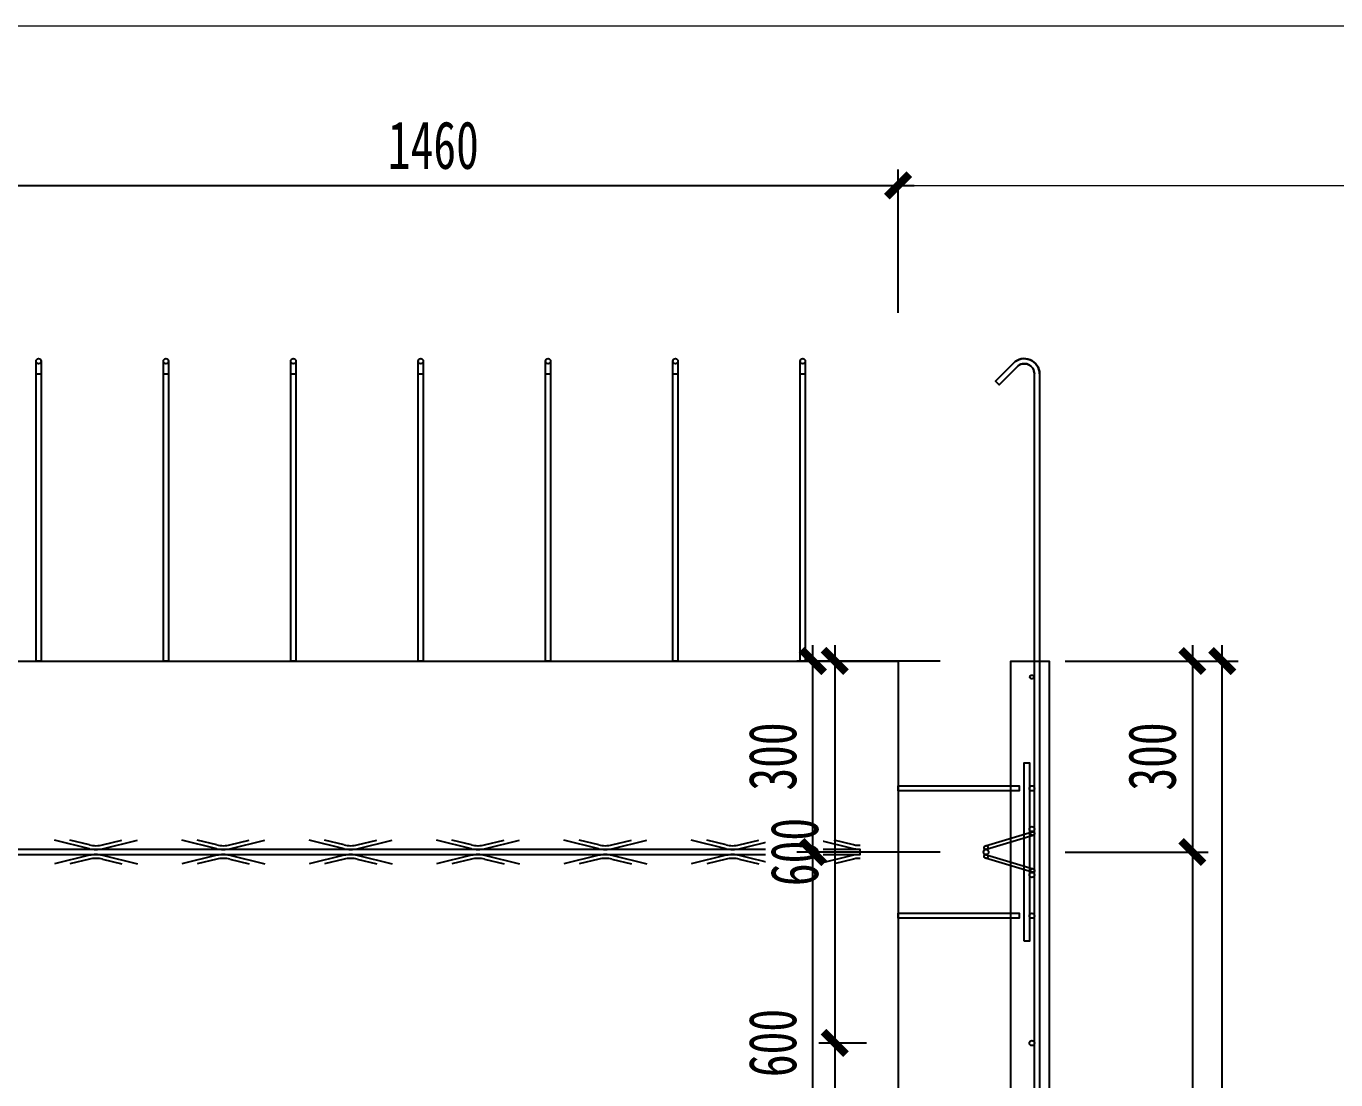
# Model space of a CAD drawing. Extents: x -524 to 129100, y -10500 to 1.
# Drawn here: x 120573 to 122630, y -1655 to 0 of the extents above; entities that cross this region are included whole.
import ezdxf

# ---------------------------------------------------------------- set-up
doc = ezdxf.new("R2010")
doc.units = 0
doc.header["$LTSCALE"] = 250
doc.linetypes.add('BeePC_CENTER', pattern=[2, 1.25, -0.25, 0.25, -0.25])
doc.layers.get('0').update_dxf_attribs({"linetype": 'CONTINUOUS'})
doc.layers.get('Defpoints').update_dxf_attribs({"linetype": 'CONTINUOUS'})
for name, color, linetype in [('BeePC-CCBZ', 110, 'CONTINUOUS'), ('BeePC-GJ-LEVEL', 141, 'CONTINUOUS'), ('BeePC-GJ-Truss', 185, 'CONTINUOUS'), ('BeePC-TONG-ZT', 50, 'CONTINUOUS')]:
    doc.layers.add(name, color=color, linetype=linetype)
doc.layers.add('G-ANNO-TTLB', color=7, linetype='CONTINUOUS', lineweight=9)
doc.layers.add('G-ANNO-TTLB-THIN', color=7, linetype='CONTINUOUS', lineweight=9)
doc.styles.add('BeePC_Dim', font='simfang.ttf', dxfattribs={"width": 0.7})
doc.dimstyles.new('BeePC_DIM_25_25', dxfattribs={"dimtxt": 75, "dimasz": 25, "dimexe": 25, "dimexo": 0, "dimgap": 25, "dimtad": 1, "dimdec": 0, "dimzin": 0, "dimdsep": 46, "dimtxsty": 'BeePC_Dim', "dimblk": 'ARCHTICK', "dimcen": 0, "dimdle": 25, "dimclrt": 7, "dimadec": 0, "dimazin": 0, "dimtfac": 1, "dimtdec": 0, "dimtix": 1, "dimtmove": 2, "dimatfit": 3, "dimfxl": 250, "dimfxlon": 1, "dimtfill": 1, "dimtolj": 1, "dimtzin": 0, "dimarcsym": 0})

# ---------------------------------------------------------------- blocks, each defined once
blk = doc.blocks.new('A2-嗡嗡 - A2_嗡嗡-493291-DB1详图')
at = {"layer": 'G-ANNO-TTLB'}
blk.add_line((27.5, -113), (586.5, -113), dxfattribs=at)
at = {"layer": 'G-ANNO-TTLB-THIN'}
blk.add_line((596.5, -103), (2.5, -103), dxfattribs=at)
blk = doc.blocks.new('_ArchTick')
at = {"color": 0, "linetype": 'ByBlock', "const_width": 0.5}
blk.add_lwpolyline([(-0.707, -0.707), (0.707, 0.707)], dxfattribs=at)
blk = doc.blocks.new('*D230')
at = {"layer": 'BeePC-CCBZ', "color": 0, "lineweight": -2, "transparency": 16777216}
for p, q in [((120482.6, -450.1), (120482.6, -225.1)), ((121942.4, -450.1), (121942.4, -225.1)), ((120457.6, -250.1), (121967.4, -250.1))]:
    blk.add_line(p, q, dxfattribs=at)
at = {"layer": 'Defpoints', "color": 0, "transparency": 16777216}
for p in [(121942.4, -250.1), (121942.4, -2197.1), (120482.6, -3097.1)]:
    blk.add_point(p, dxfattribs=at)
at = {"layer": 'BeePC-CCBZ', "color": 0, "lineweight": -2, "transparency": 16777216, "xscale": 25, "yscale": 25, "zscale": 25, "rotation": 180}
blk.add_blockref('_ArchTick', (120482.6, -250.1), dxfattribs=at)
at = {"layer": 'BeePC-CCBZ', "color": 0, "lineweight": -2, "transparency": 16777216, "xscale": 25, "yscale": 25, "zscale": 25}
blk.add_blockref('_ArchTick', (121942.4, -250.1), dxfattribs=at)
at = {"layer": 'BeePC-CCBZ', "color": 7, "linetype": 'BeePC_CENTER', "transparency": 16777216, "insert": (121212.5, -187.2), "char_height": 75, "attachment_point": 5, "style": 'BeePC_Dim', "bg_fill": 3, "box_fill_scale": 1.1, "bg_fill_color": 256, "bg_fill_true_color": 13158600, "bg_fill_transparency": 0}
blk.add_mtext('\\A1;1460', dxfattribs=at)
blk = doc.blocks.new('*D232')
at = {"layer": 'BeePC-CCBZ', "color": 0, "lineweight": -2, "transparency": 16777216}
for p, q in [((121842.8, -972.1), (121842.8, -1622.1)), ((121792.8, -997.1), (121867.8, -997.1)), ((121892.8, -1597.1), (121817.8, -1597.1))]:
    blk.add_line(p, q, dxfattribs=at)
at = {"layer": 'Defpoints', "color": 0, "transparency": 16777216}
for p in [(118182.6, -997.1), (121842.8, -1597.1), (122332.8, -1597.1)]:
    blk.add_point(p, dxfattribs=at)
at = {"layer": 'BeePC-CCBZ', "color": 0, "lineweight": -2, "transparency": 16777216, "xscale": 25, "yscale": 25, "zscale": 25}
for p, rotation in [((121842.8, -997.1), 90), ((121842.8, -1597.1), 270)]:
    blk.add_blockref('_ArchTick', p, dxfattribs=dict(at, rotation=rotation))
at = {"layer": 'BeePC-CCBZ', "color": 7, "linetype": 'BeePC_CENTER', "transparency": 16777216, "insert": (121779.9, -1297.1), "char_height": 75, "attachment_point": 5, "rotation": 90, "style": 'BeePC_Dim', "bg_fill": 3, "box_fill_scale": 1.1, "bg_fill_color": 256, "bg_fill_true_color": 13158600, "bg_fill_transparency": 0}
blk.add_mtext('\\A1;600', dxfattribs=at)
blk = doc.blocks.new('*D233')
at = {"layer": 'BeePC-CCBZ', "color": 0, "lineweight": -2, "transparency": 16777216}
for p, q in [((121842.8, -1572.1), (121842.8, -2402.1)), ((121892.8, -1597.1), (121817.8, -1597.1)), ((121892.8, -2377.1), (121817.8, -2377.1))]:
    blk.add_line(p, q, dxfattribs=at)
at = {"layer": 'Defpoints', "color": 0, "transparency": 16777216}
for p in [(122332.8, -1597.1), (121842.8, -2377.1), (122332.8, -2377.1)]:
    blk.add_point(p, dxfattribs=at)
at = {"layer": 'BeePC-CCBZ', "color": 0, "lineweight": -2, "transparency": 16777216, "xscale": 25, "yscale": 25, "zscale": 25}
for p, rotation in [((121842.8, -1597.1), 90), ((121842.8, -2377.1), 270)]:
    blk.add_blockref('_ArchTick', p, dxfattribs=dict(at, rotation=rotation))
at = {"layer": 'BeePC-CCBZ', "color": 7, "linetype": 'BeePC_CENTER', "transparency": 16777216, "insert": (121779.9, -1987.1), "char_height": 75, "attachment_point": 5, "rotation": 90, "style": 'BeePC_Dim', "bg_fill": 3, "box_fill_scale": 1.1, "bg_fill_color": 256, "bg_fill_true_color": 13158600, "bg_fill_transparency": 0}
blk.add_mtext('\\A1;780', dxfattribs=at)
blk = doc.blocks.new('*D240')
at = {"layer": 'BeePC-CCBZ', "color": 0, "lineweight": -2, "transparency": 16777216}
for p, q in [((122404.4, -972.1), (122404.4, -1322.1)), ((122204.4, -997.1), (122429.4, -997.1)), ((122204.4, -1297.1), (122429.4, -1297.1))]:
    blk.add_line(p, q, dxfattribs=at)
at = {"layer": 'Defpoints', "color": 0, "transparency": 16777216}
for p in [(118182.6, -997.1), (115882.6, -1297.1), (122404.4, -1297.1)]:
    blk.add_point(p, dxfattribs=at)
at = {"layer": 'BeePC-CCBZ', "color": 0, "lineweight": -2, "transparency": 16777216, "xscale": 25, "yscale": 25, "zscale": 25}
for p, rotation in [((122404.4, -997.1), 90), ((122404.4, -1297.1), 270)]:
    blk.add_blockref('_ArchTick', p, dxfattribs=dict(at, rotation=rotation))
at = {"layer": 'BeePC-CCBZ', "color": 7, "linetype": 'BeePC_CENTER', "transparency": 16777216, "insert": (122341.5, -1147.1), "char_height": 75, "attachment_point": 5, "rotation": 90, "style": 'BeePC_Dim', "bg_fill": 3, "box_fill_scale": 1.1, "bg_fill_color": 256, "bg_fill_true_color": 13158600, "bg_fill_transparency": 0}
blk.add_mtext('\\A1;300', dxfattribs=at)
blk = doc.blocks.new('*D241')
at = {"layer": 'BeePC-CCBZ', "color": 0, "lineweight": -2, "transparency": 16777216}
for p, q in [((122404.4, -1272.1), (122404.4, -3122.1)), ((122204.4, -1297.1), (122429.4, -1297.1)), ((122204.4, -3097.1), (122429.4, -3097.1))]:
    blk.add_line(p, q, dxfattribs=at)
at = {"layer": 'Defpoints', "color": 0, "transparency": 16777216}
for p in [(115882.6, -1297.1), (115882.6, -3097.1), (122404.4, -3097.1)]:
    blk.add_point(p, dxfattribs=at)
at = {"layer": 'BeePC-CCBZ', "color": 0, "lineweight": -2, "transparency": 16777216, "xscale": 25, "yscale": 25, "zscale": 25}
for p, rotation in [((122404.4, -1297.1), 90), ((122404.4, -3097.1), 270)]:
    blk.add_blockref('_ArchTick', p, dxfattribs=dict(at, rotation=rotation))
at = {"layer": 'BeePC-CCBZ', "color": 7, "linetype": 'BeePC_CENTER', "transparency": 16777216, "insert": (122341.5, -2197.1), "char_height": 75, "attachment_point": 5, "rotation": 90, "style": 'BeePC_Dim', "bg_fill": 3, "box_fill_scale": 1.1, "bg_fill_color": 256, "bg_fill_true_color": 13158600, "bg_fill_transparency": 0}
blk.add_mtext('\\A1;1800', dxfattribs=at)
blk = doc.blocks.new('*D250')
at = {"layer": 'BeePC-CCBZ', "color": 0, "lineweight": -2, "transparency": 16777216}
for p, q in [((121808.4, -1922.1), (121808.4, -1272.1)), ((122008.4, -1297.1), (121783.4, -1297.1)), ((122008.4, -1897.1), (121783.4, -1897.1))]:
    blk.add_line(p, q, dxfattribs=at)
at = {"layer": 'Defpoints', "color": 0, "transparency": 16777216}
for p in [(121808.4, -1297.1), (122080.4, -1297.1), (122080.4, -1897.1)]:
    blk.add_point(p, dxfattribs=at)
at = {"layer": 'BeePC-CCBZ', "color": 0, "lineweight": -2, "transparency": 16777216, "xscale": 25, "yscale": 25, "zscale": 25}
for p, rotation in [((121808.4, -1297.1), 90), ((121808.4, -1897.1), 270)]:
    blk.add_blockref('_ArchTick', p, dxfattribs=dict(at, rotation=rotation))
at = {"layer": 'BeePC-CCBZ', "color": 7, "linetype": 'BeePC_CENTER', "transparency": 16777216, "insert": (121745.5, -1597.1), "char_height": 75, "attachment_point": 5, "rotation": 90, "style": 'BeePC_Dim', "bg_fill": 3, "box_fill_scale": 1.1, "bg_fill_color": 256, "bg_fill_true_color": 13158600, "bg_fill_transparency": 0}
blk.add_mtext('\\A1;600', dxfattribs=at)
blk = doc.blocks.new('*D251')
at = {"layer": 'BeePC-CCBZ', "color": 0, "lineweight": -2, "transparency": 16777216}
for p, q in [((121808.4, -1322.1), (121808.4, -972.1)), ((122008.4, -997.1), (121783.4, -997.1)), ((122008.4, -1297.1), (121783.4, -1297.1))]:
    blk.add_line(p, q, dxfattribs=at)
at = {"layer": 'Defpoints', "color": 0, "transparency": 16777216}
for p in [(121808.4, -997.1), (122149.4, -997.1), (122080.4, -1297.1)]:
    blk.add_point(p, dxfattribs=at)
at = {"layer": 'BeePC-CCBZ', "color": 0, "lineweight": -2, "transparency": 16777216, "xscale": 25, "yscale": 25, "zscale": 25}
for p, rotation in [((121808.4, -997.1), 90), ((121808.4, -1297.1), 270)]:
    blk.add_blockref('_ArchTick', p, dxfattribs=dict(at, rotation=rotation))
at = {"layer": 'BeePC-CCBZ', "color": 7, "linetype": 'BeePC_CENTER', "transparency": 16777216, "insert": (121745.5, -1147.1), "char_height": 75, "attachment_point": 5, "rotation": 90, "style": 'BeePC_Dim', "bg_fill": 3, "box_fill_scale": 1.1, "bg_fill_color": 256, "bg_fill_true_color": 13158600, "bg_fill_transparency": 0}
blk.add_mtext('\\A1;300', dxfattribs=at)
blk = doc.blocks.new('*D253')
at = {"layer": 'BeePC-CCBZ', "color": 0, "lineweight": -2, "transparency": 16777216}
for p, q in [((122451.4, -3422.1), (122451.4, -972.1)), ((122251.4, -997.1), (122476.4, -997.1)), ((122251.4, -3397.1), (122476.4, -3397.1))]:
    blk.add_line(p, q, dxfattribs=at)
at = {"layer": 'Defpoints', "color": 0, "transparency": 16777216}
for p in [(122149.4, -997.1), (122451.4, -997.1), (122149.4, -3397.1)]:
    blk.add_point(p, dxfattribs=at)
at = {"layer": 'BeePC-CCBZ', "color": 0, "lineweight": -2, "transparency": 16777216, "xscale": 25, "yscale": 25, "zscale": 25}
for p, rotation in [((122451.4, -997.1), 90), ((122451.4, -3397.1), 270)]:
    blk.add_blockref('_ArchTick', p, dxfattribs=dict(at, rotation=rotation))
at = {"layer": 'BeePC-CCBZ', "color": 7, "linetype": 'BeePC_CENTER', "transparency": 16777216, "insert": (122388.5, -2197.1), "char_height": 75, "attachment_point": 5, "rotation": 90, "style": 'BeePC_Dim', "bg_fill": 3, "box_fill_scale": 1.1, "bg_fill_color": 256, "bg_fill_true_color": 13158600, "bg_fill_transparency": 0}
blk.add_mtext('\\A1;2400', dxfattribs=at)

msp = doc.modelspace()

# ---------------------------------------------------------------- block references
at = {"xscale": 25, "yscale": 25, "zscale": 25}
msp.add_blockref('A2-嗡嗡 - A2_嗡嗡-493291-DB1详图', (114187.5, 2575), dxfattribs=at)

# ---------------------------------------------------------------- next in the draw order: linework, layer by layer
msp.add_lwpolyline([(122140.4, -1437.1), (122140.4, -1157.1), (122148.4, -1157.1), (122148.4, -1437.1), (122140.4, -1437.1)])
at = {"layer": 'BeePC-GJ-LEVEL'}
for points in [[(120588.6, -546.1), (120588.6, -526.1)], [(120596.6, -532), (120596.6, -997.1), (120588.6, -997.1), (120588.6, -532)], [(120596.6, -526.1), (120596.6, -546.1)], [(120788.6, -546.1), (120788.6, -526.1)], [(120796.6, -532), (120796.6, -997.1), (120788.6, -997.1), (120788.6, -532)], [(120796.6, -526.1), (120796.6, -546.1)], [(120988.6, -546.1), (120988.6, -526.1)], [(120996.6, -532), (120996.6, -997.1), (120988.6, -997.1), (120988.6, -532)], [(120996.6, -526.1), (120996.6, -546.1)], [(121188.6, -546.1), (121188.6, -526.1)], [(121196.6, -532), (121196.6, -997.1), (121188.6, -997.1), (121188.6, -532)], [(121196.6, -526.1), (121196.6, -546.1)], [(121388.6, -546.1), (121388.6, -526.1)], [(121396.6, -532), (121396.6, -997.1), (121388.6, -997.1), (121388.6, -532)], [(121396.6, -526.1), (121396.6, -546.1)], [(121588.6, -546.1), (121588.6, -526.1)], [(121596.6, -532), (121596.6, -997.1), (121588.6, -997.1), (121588.6, -532)], [(121596.6, -526.1), (121596.6, -546.1)], [(121788.6, -546.1), (121788.6, -526.1)], [(121796.6, -532), (121796.6, -997.1), (121788.6, -997.1), (121788.6, -532)], [(121796.6, -526.1), (121796.6, -546.1)], [(120588.6, -546.1), (120596.6, -546.1)], [(120788.6, -546.1), (120796.6, -546.1)], [(120988.6, -546.1), (120996.6, -546.1)], [(121188.6, -546.1), (121196.6, -546.1)], [(121388.6, -546.1), (121396.6, -546.1)], [(121588.6, -546.1), (121596.6, -546.1)], [(121788.6, -546.1), (121796.6, -546.1)], [(121942.4, -1193.1), (122132.4, -1193.1), (122132.4, -1201.1), (121942.4, -1201.1), (121942.4, -1193.1)], [(121942.4, -1393.1), (122132.4, -1393.1), (122132.4, -1401.1), (121942.4, -1401.1), (121942.4, -1393.1)]]:
    msp.add_lwpolyline(points, dxfattribs=at)
for points in [[(122129.1, -534.8), (122100.8, -563.1), (122095.2, -557.5), (122123.5, -529.2, -0.668179), (122164.4, -546.1), (122164.4, -3837.1), (122156.4, -3837.1), (122156.4, -546.1, 0.668179), (122129.1, -534.8, -0.668179), (122156.4, -546.1, 0.668179), (122129.1, -534.8)], [(122164.4, -546.1, 0.668179), (122123.5, -529.2, -0.668179), (122164.4, -546.1)]]:
    msp.add_lwpolyline(points, format="xyb", dxfattribs=at)
for centre, radius in [((120592.6, -526.1), 4), ((120792.6, -526.1), 4), ((120992.6, -526.1), 4), ((121192.6, -526.1), 4), ((121392.6, -526.1), 4), ((121592.6, -526.1), 4), ((121792.6, -526.1), 4), ((122152.4, -1022.1), 3), ((122152.4, -1022.1), 3), ((122152.4, -1022.1), 3), ((122152.4, -1197.1), 4), ((122152.4, -1197.1), 4), ((122152.4, -1197.1), 4), ((122152.4, -1397.1), 4), ((122152.4, -1397.1), 4), ((122152.4, -1397.1), 4), ((122152.4, -1597.1), 4)]:
    msp.add_circle(centre, radius, dxfattribs=at)
at = {"layer": 'BeePC-GJ-Truss'}
for points in [[(122079.6, -1287.3), (122152.6, -1265.3, -1), (122154.3, -1271), (122081.3, -1293, -1), (122079.6, -1287.3)], [(122152.6, -1329), (122079.6, -1307, -1), (122081.3, -1301.3), (122154.3, -1323.3, -1), (122152.6, -1329)]]:
    msp.add_lwpolyline(points, format="xyb", dxfattribs=at)
for points in [[(114482.6, -1301.1), (121882.6, -1301.1), (121882.6, -1293.1), (114482.6, -1293.1)], [(120672.4, -1292), (120617.4, -1278.4)], [(120672.4, -1286), (120641.7, -1278.4)], [(120692.8, -1292), (120747.8, -1278.4)], [(120692.8, -1286), (120723.5, -1278.4)], [(120872.4, -1292), (120817.4, -1278.4)], [(120872.4, -1286), (120841.7, -1278.4)], [(120892.8, -1292), (120947.8, -1278.4)], [(120892.8, -1286), (120923.5, -1278.4)], [(121072.4, -1292), (121017.4, -1278.4)], [(121072.4, -1286), (121041.7, -1278.4)], [(121092.8, -1292), (121147.8, -1278.4)], [(121092.8, -1286), (121123.5, -1278.4)], [(121272.4, -1292), (121217.4, -1278.4)], [(121272.4, -1286), (121241.7, -1278.4)], [(121292.8, -1292), (121347.8, -1278.4)], [(121292.8, -1286), (121323.5, -1278.4)], [(121472.4, -1292), (121417.4, -1278.4)], [(121472.4, -1286), (121441.7, -1278.4)], [(121492.8, -1292), (121547.8, -1278.4)], [(121492.8, -1286), (121523.5, -1278.4)], [(121672.4, -1292), (121617.4, -1278.4)], [(121672.4, -1286), (121641.7, -1278.4)], [(121692.8, -1292), (121747.8, -1278.4)], [(121692.8, -1286), (121723.5, -1278.4)], [(121882.6, -1293.1), (121879.2, -1293), (121876, -1292.6), (121872.4, -1292), (121817.4, -1278.4)], [(121882.6, -1287.1), (121878.6, -1287.1), (121875.5, -1286.7), (121872.4, -1286), (121841.7, -1278.4)], [(120672.4, -1302.3), (120617.4, -1315.9)], [(120672.4, -1308.3), (120641.7, -1315.9)], [(120692.8, -1302.3), (120747.8, -1315.9)], [(120692.8, -1308.3), (120723.5, -1315.9)], [(120872.4, -1302.3), (120817.4, -1315.9)], [(120872.4, -1308.3), (120841.7, -1315.9)], [(120892.8, -1302.3), (120947.8, -1315.9)], [(120892.8, -1308.3), (120923.5, -1315.9)], [(121072.4, -1302.3), (121017.4, -1315.9)], [(121072.4, -1308.3), (121041.7, -1315.9)], [(121092.8, -1302.3), (121147.8, -1315.9)], [(121092.8, -1308.3), (121123.5, -1315.9)], [(121272.4, -1302.3), (121217.4, -1315.9)], [(121272.4, -1308.3), (121241.7, -1315.9)], [(121292.8, -1302.3), (121347.8, -1315.9)], [(121292.8, -1308.3), (121323.5, -1315.9)], [(121472.4, -1302.3), (121417.4, -1315.9)], [(121472.4, -1308.3), (121441.7, -1315.9)], [(121492.8, -1302.3), (121547.8, -1315.9)], [(121492.8, -1308.3), (121523.5, -1315.9)], [(121672.4, -1302.3), (121617.4, -1315.9)], [(121672.4, -1308.3), (121641.7, -1315.9)], [(121692.8, -1302.3), (121747.8, -1315.9)], [(121692.8, -1308.3), (121723.5, -1315.9)], [(121882.6, -1301.1), (121879.2, -1301.3), (121876, -1301.6), (121872.4, -1302.3), (121817.4, -1315.9)], [(121882.6, -1307.1), (121879.3, -1307.2), (121876.1, -1307.5), (121872.4, -1308.3), (121841.7, -1315.9)]]:
    msp.add_lwpolyline(points, dxfattribs=at)
for centre, radius in [((122152.4, -1261.1), 4), ((122153.4, -1268.1), 3), ((122080.4, -1297.1), 4), ((122080.4, -1297.1), 4), ((122080.4, -1290.1), 3), ((122080.4, -1304.1), 3), ((122152.4, -1333.1), 4), ((122153.4, -1326.1), 3)]:
    msp.add_circle(centre, radius, dxfattribs=at)
for centre, major_axis, start_param, end_param in [((120681.4, -1283.7), (12, 0), 3.861169, 4.813041), ((120683.8, -1288), (18, 0), 4.026697, 4.647513), ((120683.8, -1283.7), (12, 0), 4.611737, 5.563609), ((120681.4, -1288), (18, 0), 4.777265, 5.398081), ((120881.4, -1283.7), (12, 0), 3.861169, 4.813041), ((120883.8, -1288), (18, 0), 4.026697, 4.647513), ((120883.8, -1283.7), (12, 0), 4.611737, 5.563609), ((120881.4, -1288), (18, 0), 4.777265, 5.398081), ((121081.4, -1283.7), (12, 0), 3.861169, 4.813041), ((121083.8, -1288), (18, 0), 4.026697, 4.647513), ((121083.8, -1283.7), (12, 0), 4.611737, 5.563609), ((121081.4, -1288), (18, 0), 4.777265, 5.398081), ((121281.4, -1283.7), (12, 0), 3.861169, 4.813041), ((121283.8, -1288), (18, 0), 4.026697, 4.647513), ((121283.8, -1283.7), (12, 0), 4.611737, 5.563609), ((121281.4, -1288), (18, 0), 4.777265, 5.398081), ((121481.4, -1283.7), (12, 0), 3.861169, 4.813041), ((121483.8, -1288), (18, 0), 4.026697, 4.647513), ((121483.8, -1283.7), (12, 0), 4.611737, 5.563609), ((121481.4, -1288), (18, 0), 4.777265, 5.398081), ((121681.4, -1283.7), (12, 0), 3.861169, 4.813041), ((121683.8, -1288), (18, 0), 4.026697, 4.647513), ((121683.8, -1283.7), (12, 0), 4.611737, 5.563609), ((121681.4, -1288), (18, 0), 4.777265, 5.398081), ((120683.8, -1306.3), (18, 0), 1.635672, 2.256488), ((120681.4, -1310.6), (12, 0), 1.470144, 2.422017), ((120681.4, -1306.3), (18, 0), 0.885104, 1.50592), ((120683.8, -1310.6), (12, 0), 0.719576, 1.671449), ((120883.8, -1306.3), (18, 0), 1.635672, 2.256488), ((120881.4, -1310.6), (12, 0), 1.470144, 2.422017), ((120881.4, -1306.3), (18, 0), 0.885104, 1.50592), ((120883.8, -1310.6), (12, 0), 0.719576, 1.671449), ((121083.8, -1306.3), (18, 0), 1.635672, 2.256488), ((121081.4, -1310.6), (12, 0), 1.470144, 2.422017), ((121081.4, -1306.3), (18, 0), 0.885104, 1.50592), ((121083.8, -1310.6), (12, 0), 0.719576, 1.671449), ((121283.8, -1306.3), (18, 0), 1.635672, 2.256488), ((121281.4, -1310.6), (12, 0), 1.470144, 2.422017), ((121281.4, -1306.3), (18, 0), 0.885104, 1.50592), ((121283.8, -1310.6), (12, 0), 0.719576, 1.671449), ((121483.8, -1306.3), (18, 0), 1.635672, 2.256488), ((121481.4, -1310.6), (12, 0), 1.470144, 2.422017), ((121481.4, -1306.3), (18, 0), 0.885104, 1.50592), ((121483.8, -1310.6), (12, 0), 0.719576, 1.671449), ((121683.8, -1306.3), (18, 0), 1.635672, 2.256488), ((121681.4, -1310.6), (12, 0), 1.470144, 2.422017), ((121681.4, -1306.3), (18, 0), 0.885104, 1.50592), ((121683.8, -1310.6), (12, 0), 0.719576, 1.671449)]:
    msp.add_ellipse(centre, major_axis=major_axis, ratio=0.288551, start_param=start_param, end_param=end_param, dxfattribs=at)
at = {"layer": 'BeePC-TONG-ZT'}
for points in [[(114672.8, -3347.1), (114422.8, -3347.1), (114422.8, -997.1), (121942.4, -997.1), (121942.4, -3397.1), (114672.8, -3397.1), (114672.8, -3347.1)], [(122119.4, -3397.1), (122119.4, -997.1), (122179.4, -997.1), (122179.4, -3397.1), (122119.4, -3397.1)]]:
    msp.add_lwpolyline(points, dxfattribs=at)

# ---------------------------------------------------------------- next in the draw order: dimensions: what is measured, and where the dimension line sits
at = {"layer": 'BeePC-CCBZ'}
dim = msp.add_linear_dim(base=(121942.4, -250.1), p1=(120482.6, -3097.1), p2=(121942.4, -2197.1), angle=0, dimstyle='BeePC_DIM_25_25', override={"dimfxl": 200}, dxfattribs=at)
dim.commit()
dim.dimension.update_dxf_attribs({"geometry": '*D230', "text_midpoint": (121212.5, -187.2)})

# ---------------------------------------------------------------- next in the draw order: dimensions: what is measured, and where the dimension line sits
dim = msp.add_linear_dim(base=(121842.8, -1597.1), p1=(118182.6, -997.1), p2=(122332.8, -1597.1), angle=90, dimstyle='BeePC_DIM_25_25', override={"dimfxl": 50}, dxfattribs=at)
dim.commit()
dim.dimension.update_dxf_attribs({"geometry": '*D232', "text_midpoint": (121779.9, -1297.1)})

# ---------------------------------------------------------------- next in the draw order: dimensions: what is measured, and where the dimension line sits
for base, p1, p2, override, picture, middle in [((122404.4, -1297.1), (118182.6, -997.1), (115882.6, -1297.1), {"dimfxl": 200}, '*D240', (122341.5, -1147.1)), ((121842.8, -2377.1), (122332.8, -1597.1), (122332.8, -2377.1), {"dimfxl": 50}, '*D233', (121779.9, -1987.1))]:
    dim = msp.add_linear_dim(base=base, p1=p1, p2=p2, angle=90, dimstyle='BeePC_DIM_25_25', override=override, dxfattribs=at)
    dim.commit()
    dim.dimension.update_dxf_attribs({"geometry": picture, "text_midpoint": middle})

# ---------------------------------------------------------------- next in the draw order: dimensions: what is measured, and where the dimension line sits
dim = msp.add_linear_dim(base=(122404.4, -3097.1), p1=(115882.6, -1297.1), p2=(115882.6, -3097.1), angle=90, dimstyle='BeePC_DIM_25_25', override={"dimfxl": 200}, dxfattribs=at)
dim.commit()
dim.dimension.update_dxf_attribs({"geometry": '*D241', "text_midpoint": (122341.5, -2197.1)})

# ---------------------------------------------------------------- next in the draw order: dimensions: what is measured, and where the dimension line sits
dim = msp.add_linear_dim(base=(121808.4, -1297.1), p1=(122080.4, -1897.1), p2=(122080.4, -1297.1), angle=90, dimstyle='BeePC_DIM_25_25', override={"dimfxl": 200}, dxfattribs=at)
dim.commit()
dim.dimension.update_dxf_attribs({"geometry": '*D250', "text_midpoint": (121745.5, -1597.1)})

# ---------------------------------------------------------------- next in the draw order: dimensions: what is measured, and where the dimension line sits
dim = msp.add_linear_dim(base=(121808.4, -997.1), p1=(122080.4, -1297.1), p2=(122149.4, -997.1), angle=90, dimstyle='BeePC_DIM_25_25', override={"dimfxl": 200}, dxfattribs=at)
dim.commit()
dim.dimension.update_dxf_attribs({"geometry": '*D251', "text_midpoint": (121745.5, -1147.1)})

# ---------------------------------------------------------------- next in the draw order: dimensions: what is measured, and where the dimension line sits
dim = msp.add_linear_dim(base=(122451.4, -997.1), p1=(122149.4, -3397.1), p2=(122149.4, -997.1), angle=90, dimstyle='BeePC_DIM_25_25', override={"dimfxl": 200}, dxfattribs=at)
dim.commit()
dim.dimension.update_dxf_attribs({"geometry": '*D253', "text_midpoint": (122388.5, -2197.1)})

doc.saveas('drawing.dxf')
